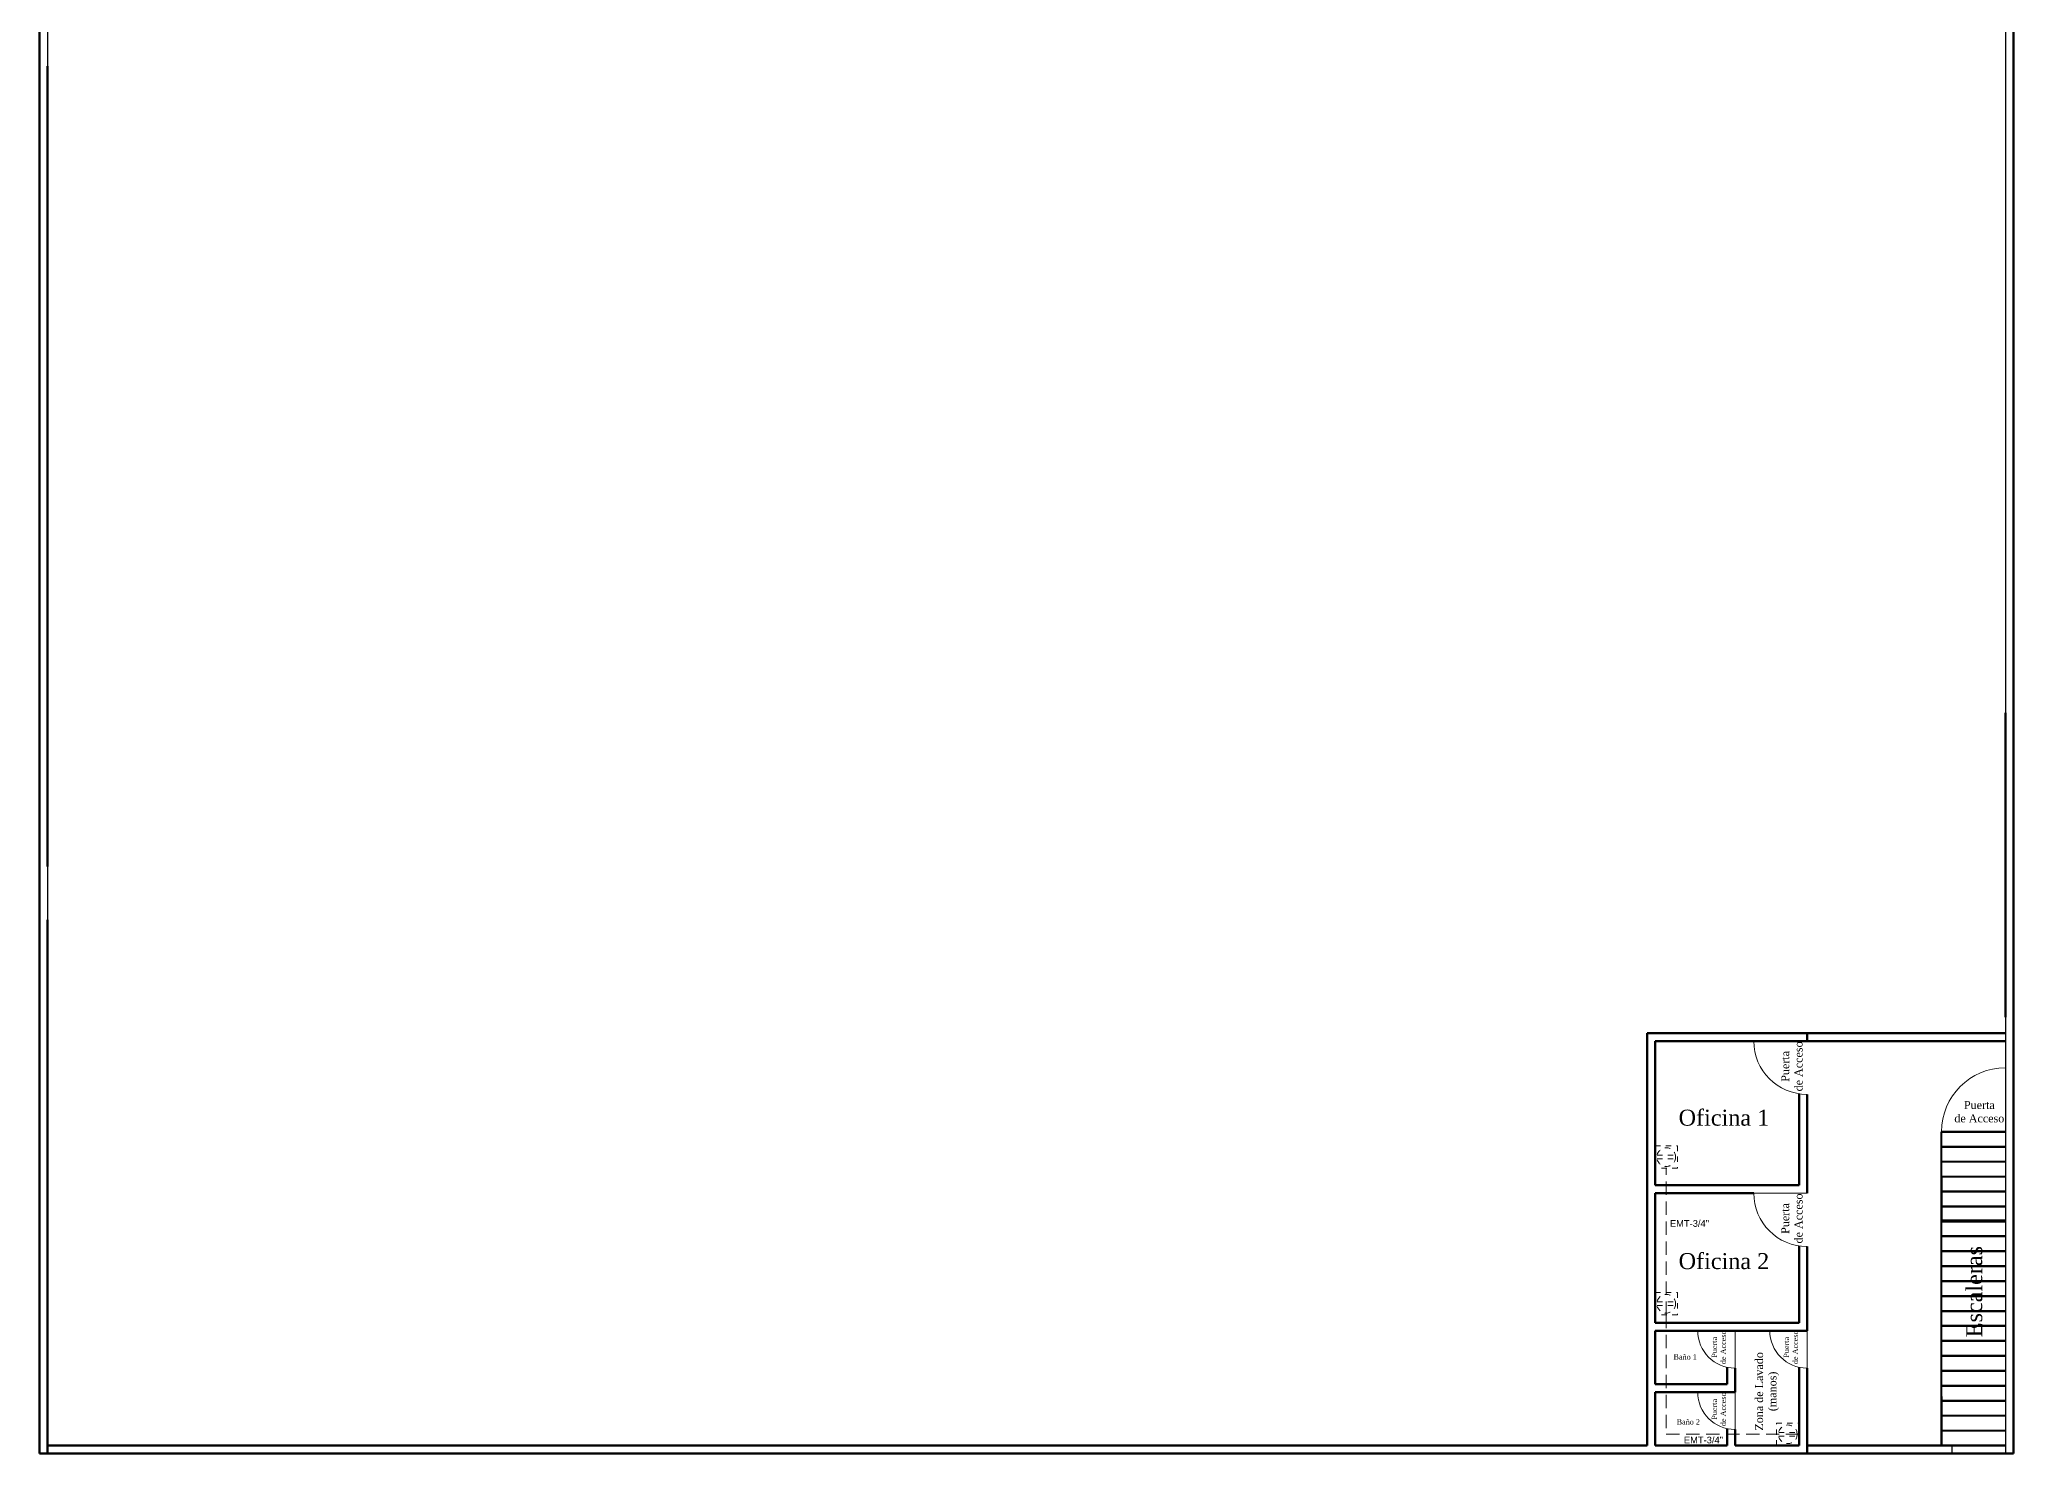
# Model space of a CAD drawing. Header units: metres. Extents: x 29 to 562, y -33 to 369.
# Drawn here: x 202.16 to 239.16, y 176.82 to 203.32 of the extents above; entities that cross this region are included whole.
import ezdxf

# ---------------------------------------------------------------- set-up
doc = ezdxf.new("R2010")
doc.units = ezdxf.units.M
doc.header["$LTSCALE"] = 2
doc.linetypes.add('DASHED', pattern=[0.75, 0.5, -0.25])
doc.linetypes.add('HIDDEN2', pattern=[0.1875, 0.125, -0.0625])
for name, color, linetype, lineweight in [('A-DOOR', 251, 'Continuous', 18), ('A-WALL', 7, 'Continuous', 60), ('E-POWR', 7, 'DASHED', 15), ('S-STRS', 4, 'Continuous', 40), ('S-WALL', 7, 'Continuous', 60), ('TEXTO_ILUMINACION', 7, 'Continuous', 9), ('Tuberia piso', 10, 'HIDDEN2', 13)]:
    doc.layers.add(name, color=color, linetype=linetype, lineweight=lineweight)
doc.layers.add('S-PLAT', color=7, linetype='Continuous')
doc.styles.add('ROMANS', font='arial.ttf')
doc.styles.get("Standard").update_dxf_attribs({"font": 'arial.ttf'})

# ---------------------------------------------------------------- blocks, each defined once
blk = doc.blocks.new('RETIE-Toma corriente en el piso')
for p, q in [((-2.45, 0.5), (2.45, 0.5)), ((-2.45, -0.5), (2.45, -0.5))]:
    blk.add_line(p, q)
blk.add_lwpolyline([(-3, 3), (3, 3), (3, -3), (-3, -3)], close=True)
blk.add_circle((0, 0), 2.5)

msp = doc.modelspace()

# ---------------------------------------------------------------- linework, layer by layer
at = {"layer": 'A-DOOR'}
for p, q in [((234.29, 184.549), (235.29, 184.549)), ((234.29, 181.699), (235.29, 181.699)), ((233.94, 178.419), (233.94, 179.119)), ((235.29, 178.419), (235.29, 179.119)), ((233.94, 177.269), (233.94, 177.969))]:
    msp.add_line(p, q, dxfattribs=at)
for centre, radius, start, end in [((235.29, 184.549), 1, 180, 270), ((239.009, 182.849), 1.2, 90, 180), ((235.29, 181.699), 1, 180, 270), ((233.94, 179.119), 0.7, 180, 270), ((235.29, 179.119), 0.7, 180, 270), ((233.94, 177.969), 0.7, 180, 270)]:
    msp.add_arc(centre, radius, start, end, dxfattribs=at)
at = {"layer": 'A-WALL'}
for p, q in [((202.159, 215.819), (202.159, 176.819)), ((239.159, 176.819), (239.159, 215.819)), ((235.29, 184.699), (235.29, 184.549)), ((202.309, 176.819), (202.309, 176.969)), ((202.159, 176.819), (239.159, 176.819)), ((202.159, 176.819), (202.309, 176.819))]:
    msp.add_line(p, q, dxfattribs=at)
at = {"layer": 'S-PLAT'}
for p, q in [((202.309, 203.819), (202.309, 202.819)), ((239.009, 203.819), (239.009, 187.819)), ((202.309, 187.819), (202.309, 186.819)), ((239.009, 186.819), (239.009, 176.819)), ((238.009, 176.819), (238.009, 176.969))]:
    msp.add_line(p, q, dxfattribs=at)
at = {"layer": 'S-STRS'}
for p, q in [((237.809, 181.188), (237.809, 182.849)), ((237.809, 182.849), (239.009, 182.849)), ((239.009, 182.849), (237.809, 182.849)), ((237.809, 182.849), (239.009, 182.849)), ((237.809, 182.569), (239.009, 182.569)), ((239.009, 182.569), (237.809, 182.569)), ((237.809, 182.569), (239.009, 182.569)), ((237.809, 182.569), (239.009, 182.569)), ((237.809, 182.569), (239.009, 182.569)), ((237.809, 182.289), (239.009, 182.289)), ((237.809, 182.289), (239.009, 182.289)), ((237.809, 182.009), (239.009, 182.009)), ((237.809, 181.729), (237.809, 182.009)), ((237.809, 182.009), (237.809, 181.188)), ((237.809, 182.009), (239.009, 182.009)), ((237.809, 181.729), (239.009, 181.729)), ((237.809, 181.449), (237.809, 181.729)), ((239.009, 181.729), (237.809, 181.729)), ((237.809, 181.729), (239.009, 181.729)), ((237.809, 181.449), (239.009, 181.449)), ((237.809, 181.169), (237.809, 181.449)), ((239.009, 181.449), (237.809, 181.449)), ((237.809, 181.449), (239.009, 181.449)), ((237.809, 181.188), (239.009, 181.188)), ((239.009, 181.188), (237.809, 181.188)), ((237.809, 181.188), (239.009, 181.188)), ((237.809, 181.169), (239.009, 181.169)), ((237.809, 180.889), (237.809, 181.169)), ((239.009, 181.169), (237.809, 181.169)), ((237.809, 181.169), (239.009, 181.169)), ((237.809, 180.889), (239.009, 180.889)), ((237.809, 180.609), (237.809, 180.889)), ((239.009, 180.889), (237.809, 180.889)), ((237.809, 180.889), (239.009, 180.889)), ((237.809, 180.609), (239.009, 180.609)), ((237.809, 180.329), (237.809, 180.609)), ((239.009, 180.609), (237.809, 180.609)), ((237.809, 180.609), (239.009, 180.609)), ((237.809, 180.329), (239.009, 180.329)), ((237.809, 180.049), (237.809, 180.329)), ((239.009, 180.329), (237.809, 180.329)), ((237.809, 180.329), (239.009, 180.329)), ((237.809, 180.049), (239.009, 180.049)), ((237.809, 179.769), (237.809, 180.049)), ((239.009, 180.049), (237.809, 180.049)), ((237.809, 180.049), (239.009, 180.049)), ((237.809, 179.769), (239.009, 179.769)), ((237.809, 179.489), (237.809, 179.769)), ((239.009, 179.769), (237.809, 179.769)), ((237.809, 179.769), (239.009, 179.769)), ((237.809, 179.489), (239.009, 179.489)), ((237.809, 179.209), (237.809, 179.489)), ((239.009, 179.489), (237.809, 179.489)), ((237.809, 179.489), (239.009, 179.489)), ((237.809, 179.209), (239.009, 179.209)), ((237.809, 178.929), (237.809, 179.209)), ((239.009, 179.209), (237.809, 179.209)), ((237.809, 179.209), (239.009, 179.209)), ((237.809, 178.929), (239.009, 178.929)), ((237.809, 178.649), (237.809, 178.929)), ((239.009, 178.929), (237.809, 178.929)), ((237.809, 178.929), (239.009, 178.929)), ((237.809, 178.649), (239.009, 178.649)), ((237.809, 178.369), (237.809, 178.649)), ((239.009, 178.649), (237.809, 178.649)), ((237.809, 178.649), (239.009, 178.649)), ((237.809, 178.369), (239.009, 178.369)), ((237.809, 178.089), (237.809, 178.369)), ((239.009, 178.369), (237.809, 178.369)), ((237.809, 178.369), (239.009, 178.369)), ((237.809, 178.089), (239.009, 178.089)), ((237.809, 177.809), (237.809, 178.089)), ((239.009, 178.089), (237.809, 178.089)), ((237.809, 178.089), (239.009, 178.089)), ((237.809, 177.249), (237.809, 177.998)), ((237.809, 177.889), (237.809, 176.969)), ((239.009, 177.809), (237.809, 177.809)), ((237.809, 177.809), (239.009, 177.809)), ((237.809, 177.809), (239.009, 177.809)), ((237.809, 177.529), (239.009, 177.529)), ((237.809, 177.529), (239.009, 177.529)), ((237.809, 176.969), (237.809, 177.249)), ((237.809, 177.249), (239.009, 177.249)), ((237.809, 176.969), (239.009, 176.969)), ((237.809, 176.969), (239.009, 176.969))]:
    msp.add_line(p, q, dxfattribs=at)
at = {"layer": 'S-WALL'}
for p, q in [((202.309, 187.819), (202.309, 202.819)), ((239.009, 184.999), (239.009, 190.699)), ((202.309, 176.969), (202.309, 186.819)), ((232.29, 184.699), (239.009, 184.699)), ((232.29, 183.333), (232.29, 184.699)), ((232.29, 184.699), (239.009, 184.699)), ((232.29, 182.133), (232.29, 184.699)), ((235.009, 184.699), (239.009, 184.699)), ((235.09, 184.549), (232.44, 184.549)), ((232.44, 181.983), (232.44, 184.549)), ((232.44, 184.549), (232.44, 181.849)), ((237.2, 184.549), (235.09, 184.549)), ((239.009, 184.549), (237.2, 184.549)), ((235.14, 183.56), (235.14, 181.849)), ((235.29, 183.549), (235.29, 181.849)), ((232.29, 176.969), (232.29, 182.133)), ((232.44, 181.849), (232.44, 181.983)), ((232.44, 181.849), (235.14, 181.849)), ((232.44, 181.849), (232.903, 181.849)), ((232.44, 179.269), (232.44, 181.699)), ((232.44, 181.699), (234.29, 181.699)), ((235.29, 181.849), (235.29, 181.699)), ((235.14, 180.71), (235.14, 179.269)), ((235.29, 180.699), (235.29, 179.119)), ((232.44, 179.269), (235.14, 179.269)), ((232.44, 178.119), (232.44, 179.119)), ((232.44, 179.119), (235.29, 179.119)), ((233.79, 178.119), (233.79, 178.435)), ((233.94, 178.119), (233.94, 178.419)), ((235.14, 178.435), (235.14, 176.969)), ((235.29, 178.419), (235.29, 176.819)), ((233.79, 178.119), (232.44, 178.119)), ((233.94, 177.969), (233.94, 178.119)), ((232.44, 176.969), (232.44, 177.969)), ((232.44, 177.969), (233.816, 177.969)), ((233.816, 177.969), (233.94, 177.969)), ((233.79, 176.969), (233.79, 177.285)), ((233.94, 176.969), (233.94, 177.269)), ((202.309, 176.969), (232.29, 176.969)), ((233.79, 176.969), (232.44, 176.969)), ((234.7, 176.969), (233.94, 176.969)), ((235.14, 176.969), (234.7, 176.969)), ((235.14, 176.969), (234.7, 176.969)), ((237.031, 176.969), (235.29, 176.969)), ((237.031, 176.969), (235.29, 176.969)), ((239.009, 176.969), (237.031, 176.969))]:
    msp.add_line(p, q, dxfattribs=at)
at = {"layer": 'Tuberia piso'}
for p, q in [((232.65, 179.416), (232.65, 182.164)), ((232.65, 179.416), (232.65, 177.179)), ((232.65, 177.179), (234.719, 177.179)), ((235.14, 177.179), (234.719, 177.179))]:
    msp.add_line(p, q, dxfattribs=at)

# ---------------------------------------------------------------- block references
at = {"layer": 'E-POWR', "xscale": 0.07, "yscale": 0.07, "zscale": 0.07}
for p in [(232.65, 182.374), (232.65, 179.626), (234.929, 177.179)]:
    msp.add_blockref('RETIE-Toma corriente en el piso', p, dxfattribs=at)

# ---------------------------------------------------------------- texts
at = {"attachment_point": 2, "rotation": 90}
for s, width, insert, char_height in [('{\\fTimes New Roman|b0|i0|c0|p18;Puerta^Jde Acceso}', 13.41015, (234.804, 184.074), 0.15), ('{\\fTimes New Roman|b0|i0|c0|p18;Puerta^Jde Acceso}', 13.41015, (234.804, 181.224), 0.15), ('{\\fTimes New Roman|b0|i0|c0|p18;Escaleras}', 7.82908, (238.272, 179.853), 0.3), ('{\\fTimes New Roman|b0|i0|c0|p18;Puerta^Jde Acceso}', 13.41015, (233.502, 178.81), 0.1), ('{\\fTimes New Roman|b0|i0|c0|p18;Puerta^Jde Acceso}', 13.41015, (234.852, 178.81), 0.1), ('{\\fTimes New Roman|b0|i0|c0|p18;Zona de Lavado \\P(manos)}', 13.41015, (234.315, 177.983), 0.15), ('{\\fTimes New Roman|b0|i0|c0|p18;Puerta^Jde Acceso}', 13.41015, (233.502, 177.648), 0.1)]:
    msp.add_mtext_dynamic_manual_height_columns(s, width=width, gutter_width=12.5, heights=[0], dxfattribs=dict(at, insert=insert, char_height=char_height))
at = {"attachment_point": 2}
for s, insert, char_height in [('{\\fTimes New Roman|b0|i0|c0|p18;Oficina 1}', (233.731, 183.263), 0.3), ('{\\fTimes New Roman|b0|i0|c0|p18;Puerta^Jde Acceso}', (238.518, 183.425), 0.15), ('{\\fTimes New Roman|b0|i0|c0|p18;Oficina 2}', (233.731, 180.575), 0.3), ('{\\fTimes New Roman|b0|i0|c0|p18;Baño 1}', (233.005, 178.679), 0.1), ('{\\fTimes New Roman|b0|i0|c0|p18;Baño 2}', (233.063, 177.461), 0.1)]:
    msp.add_mtext_dynamic_manual_height_columns(s, width=13.41015, gutter_width=12.5, heights=[0], dxfattribs=dict(at, insert=insert, char_height=char_height))
at = {"layer": 'TEXTO_ILUMINACION', "char_height": 0.1255, "width": 2.9914, "attachment_point": 1, "style": 'ROMANS'}
for insert in [(232.718, 181.193), (232.98, 177.134)]:
    msp.add_mtext('EMT-3/4"', dxfattribs=dict(at, insert=insert))

doc.saveas('drawing.dxf')
